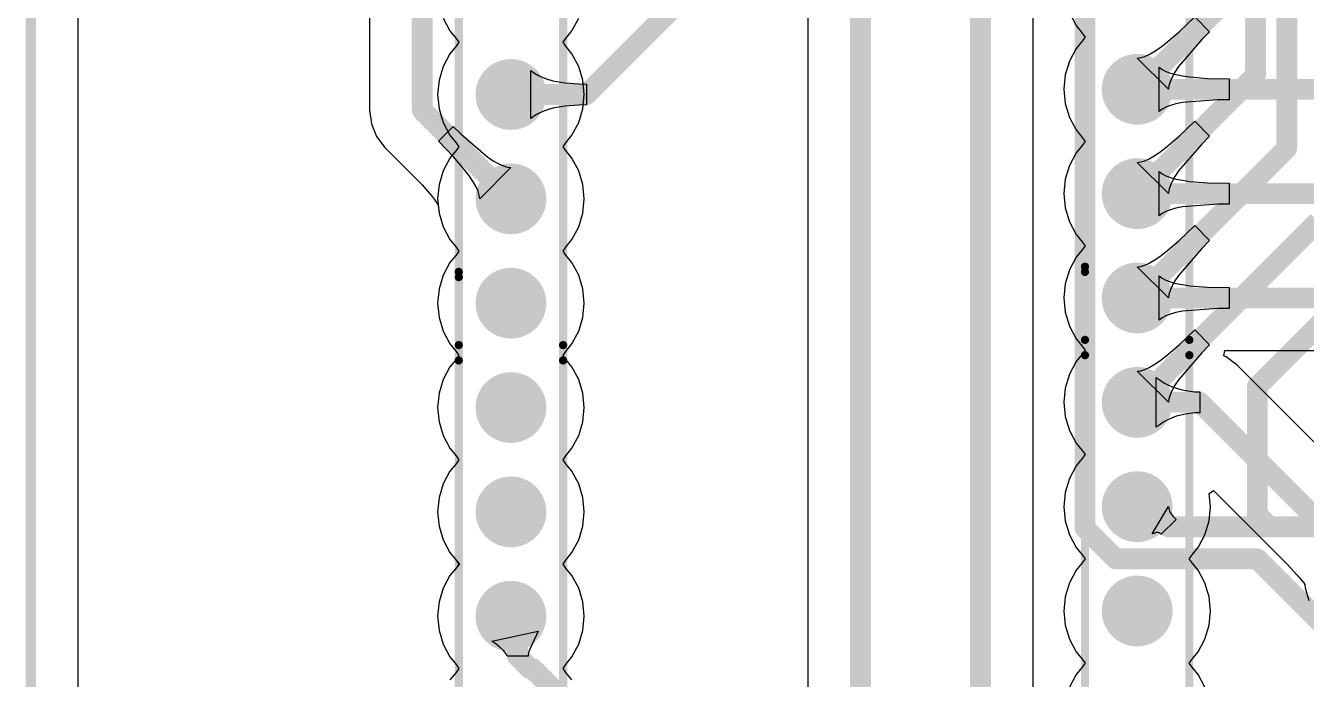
# Model space of a CAD drawing. Header units: millimetres. Extents: x 0 to 140, y 0 to 130.
# Drawn here: x -0.13 to 31.04, y 26.02 to 41.94 of the extents above; entities that cross this region are included whole.
import ezdxf

# ---------------------------------------------------------------- set-up
doc = ezdxf.new("R2010")
doc.units = ezdxf.units.MM
for name, color, linetype in [('BottomLayer', 5, 'Continuous'), ('BottomSolder', 6, 'Continuous'), ('KeepOutLayer', 6, 'Continuous'), ('MultiLayer', 9, 'Continuous'), ('PadHoleLayer', 156, 'Continuous'), ('TopLayer', 1, 'Continuous'), ('TopOverlay', 2, 'Continuous'), ('TopSolder', 216, 'Continuous')]:
    doc.layers.add(name, color=color, linetype=linetype)

msp = doc.modelspace()

# ---------------------------------------------------------------- hatches: boundary and pattern name
at = {"layer": 'BottomLayer'}
h = msp.add_hatch(color=5, dxfattribs=at)
edge = h.paths.add_edge_path()
edge.add_arc((26.924, 40.386), 0.76, 0, 360)
h = msp.add_hatch(color=5, dxfattribs=at)
edge = h.paths.add_edge_path()
edge.add_arc((11.684, 40.259), 0.76, 0, 360)
h = msp.add_hatch(color=5, dxfattribs=at)
edge = h.paths.add_edge_path()
edge.add_arc((11.684, 37.719), 0.76, 0, 360)
h = msp.add_hatch(color=5, dxfattribs=at)
edge = h.paths.add_edge_path()
edge.add_arc((26.924, 37.846), 0.76, 0, 360)
h = msp.add_hatch(color=5, dxfattribs=at)
edge = h.paths.add_edge_path()
edge.add_arc((11.684, 35.179), 0.76, 0, 360)
h = msp.add_hatch(color=5, dxfattribs=at)
edge = h.paths.add_edge_path()
edge.add_arc((26.924, 35.306), 0.76, 0, 360)
h = msp.add_hatch(color=5, dxfattribs=at)
edge = h.paths.add_edge_path()
edge.add_arc((11.684, 32.639), 0.76, 0, 360)
h = msp.add_hatch(color=5, dxfattribs=at)
edge = h.paths.add_edge_path()
edge.add_arc((26.924, 32.766), 0.76, 0, 360)
h = msp.add_hatch(color=5, dxfattribs=at)
edge = h.paths.add_edge_path()
edge.add_arc((11.684, 30.099), 0.76, 0, 360)
h = msp.add_hatch(color=5, dxfattribs=at)
edge = h.paths.add_edge_path()
edge.add_arc((26.924, 30.226), 0.76, 0, 360)
h = msp.add_hatch(color=5, dxfattribs=at)
edge = h.paths.add_edge_path()
edge.add_arc((26.924, 27.686), 0.76, 0, 360)
h = msp.add_hatch(color=5, dxfattribs=at)
edge = h.paths.add_edge_path()
edge.add_arc((11.684, 27.559), 0.76, 0, 360)
at = {"layer": 'BottomSolder'}
h = msp.add_hatch(color=6, dxfattribs=at)
edge = h.paths.add_edge_path()
edge.add_arc((26.924, 40.386), 0.862, 0, 360)
h = msp.add_hatch(color=6, dxfattribs=at)
edge = h.paths.add_edge_path()
edge.add_arc((11.684, 40.259), 0.862, 0, 360)
h = msp.add_hatch(color=6, dxfattribs=at)
edge = h.paths.add_edge_path()
edge.add_arc((26.924, 37.846), 0.862, 0, 360)
h = msp.add_hatch(color=6, dxfattribs=at)
edge = h.paths.add_edge_path()
edge.add_arc((11.684, 37.719), 0.862, 0, 360)
h = msp.add_hatch(color=6, dxfattribs=at)
edge = h.paths.add_edge_path()
edge.add_arc((26.924, 35.306), 0.862, 0, 360)
h = msp.add_hatch(color=6, dxfattribs=at)
edge = h.paths.add_edge_path()
edge.add_arc((11.684, 35.179), 0.862, 0, 360)
h = msp.add_hatch(color=6, dxfattribs=at)
edge = h.paths.add_edge_path()
edge.add_arc((11.684, 32.639), 0.862, 0, 360)
h = msp.add_hatch(color=6, dxfattribs=at)
edge = h.paths.add_edge_path()
edge.add_arc((26.924, 32.766), 0.862, 0, 360)
h = msp.add_hatch(color=6, dxfattribs=at)
edge = h.paths.add_edge_path()
edge.add_arc((11.684, 30.099), 0.862, 0, 360)
h = msp.add_hatch(color=6, dxfattribs=at)
edge = h.paths.add_edge_path()
edge.add_arc((26.924, 30.226), 0.862, 0, 360)
h = msp.add_hatch(color=6, dxfattribs=at)
edge = h.paths.add_edge_path()
edge.add_arc((11.684, 27.559), 0.862, 0, 360)
h = msp.add_hatch(color=6, dxfattribs=at)
edge = h.paths.add_edge_path()
edge.add_arc((26.924, 27.686), 0.862, 0, 360)
at = {"layer": 'MultiLayer'}
h = msp.add_hatch(color=9, dxfattribs=at)
edge = h.paths.add_edge_path()
edge.add_arc((26.924, 40.386), 0.76, 0, 360)
h = msp.add_hatch(color=9, dxfattribs=at)
edge = h.paths.add_edge_path()
edge.add_arc((11.684, 40.259), 0.76, 0, 360)
h = msp.add_hatch(color=9, dxfattribs=at)
edge = h.paths.add_edge_path()
edge.add_arc((11.684, 37.719), 0.76, 0, 360)
h = msp.add_hatch(color=9, dxfattribs=at)
edge = h.paths.add_edge_path()
edge.add_arc((26.924, 37.846), 0.76, 0, 360)
h = msp.add_hatch(color=9, dxfattribs=at)
edge = h.paths.add_edge_path()
edge.add_arc((11.684, 35.179), 0.76, 0, 360)
h = msp.add_hatch(color=9, dxfattribs=at)
edge = h.paths.add_edge_path()
edge.add_arc((26.924, 35.306), 0.76, 0, 360)
h = msp.add_hatch(color=9, dxfattribs=at)
edge = h.paths.add_edge_path()
edge.add_arc((11.684, 32.639), 0.76, 0, 360)
h = msp.add_hatch(color=9, dxfattribs=at)
edge = h.paths.add_edge_path()
edge.add_arc((26.924, 32.766), 0.76, 0, 360)
h = msp.add_hatch(color=9, dxfattribs=at)
edge = h.paths.add_edge_path()
edge.add_arc((11.684, 30.099), 0.76, 0, 360)
h = msp.add_hatch(color=9, dxfattribs=at)
edge = h.paths.add_edge_path()
edge.add_arc((26.924, 30.226), 0.76, 0, 360)
h = msp.add_hatch(color=9, dxfattribs=at)
edge = h.paths.add_edge_path()
edge.add_arc((26.924, 27.686), 0.76, 0, 360)
h = msp.add_hatch(color=9, dxfattribs=at)
edge = h.paths.add_edge_path()
edge.add_arc((11.684, 27.559), 0.76, 0, 360)
at = {"layer": 'PadHoleLayer'}
h = msp.add_hatch(color=156, dxfattribs=at)
edge = h.paths.add_edge_path()
edge.add_arc((26.924, 40.386), 0.51, 0, 360)
h = msp.add_hatch(color=156, dxfattribs=at)
edge = h.paths.add_edge_path()
edge.add_arc((11.684, 40.259), 0.51, 0, 360)
h = msp.add_hatch(color=156, dxfattribs=at)
edge = h.paths.add_edge_path()
edge.add_arc((26.924, 37.846), 0.51, 0, 360)
h = msp.add_hatch(color=156, dxfattribs=at)
edge = h.paths.add_edge_path()
edge.add_arc((11.684, 37.719), 0.51, 0, 360)
h = msp.add_hatch(color=156, dxfattribs=at)
edge = h.paths.add_edge_path()
edge.add_arc((11.684, 35.179), 0.51, 0, 360)
h = msp.add_hatch(color=156, dxfattribs=at)
edge = h.paths.add_edge_path()
edge.add_arc((26.924, 35.306), 0.51, 0, 360)
h = msp.add_hatch(color=156, dxfattribs=at)
edge = h.paths.add_edge_path()
edge.add_arc((11.684, 32.639), 0.51, 0, 360)
h = msp.add_hatch(color=156, dxfattribs=at)
edge = h.paths.add_edge_path()
edge.add_arc((26.924, 32.766), 0.51, 0, 360)
h = msp.add_hatch(color=156, dxfattribs=at)
edge = h.paths.add_edge_path()
edge.add_arc((11.684, 30.099), 0.51, 0, 360)
h = msp.add_hatch(color=156, dxfattribs=at)
edge = h.paths.add_edge_path()
edge.add_arc((26.924, 30.226), 0.51, 0, 360)
h = msp.add_hatch(color=156, dxfattribs=at)
edge = h.paths.add_edge_path()
edge.add_arc((11.684, 27.559), 0.51, 0, 360)
h = msp.add_hatch(color=156, dxfattribs=at)
edge = h.paths.add_edge_path()
edge.add_arc((26.924, 27.686), 0.51, 0, 360)
at = {"layer": 'TopLayer'}
h = msp.add_hatch(color=1, dxfattribs=at)
edge = h.paths.add_edge_path()
edge.add_arc((26.924, 40.386), 0.76, 0, 360)
h = msp.add_hatch(color=1, dxfattribs=at)
edge = h.paths.add_edge_path()
edge.add_arc((11.684, 40.259), 0.76, 0, 360)
h = msp.add_hatch(color=1, dxfattribs=at)
edge = h.paths.add_edge_path()
edge.add_arc((11.684, 37.719), 0.76, 0, 360)
h = msp.add_hatch(color=1, dxfattribs=at)
edge = h.paths.add_edge_path()
edge.add_arc((26.924, 37.846), 0.76, 0, 360)
h = msp.add_hatch(color=1, dxfattribs=at)
edge = h.paths.add_edge_path()
edge.add_arc((11.684, 35.179), 0.76, 0, 360)
h = msp.add_hatch(color=1, dxfattribs=at)
edge = h.paths.add_edge_path()
edge.add_arc((26.924, 35.306), 0.76, 0, 360)
h = msp.add_hatch(color=1, dxfattribs=at)
edge = h.paths.add_edge_path()
edge.add_arc((11.684, 32.639), 0.76, 0, 360)
h = msp.add_hatch(color=1, dxfattribs=at)
edge = h.paths.add_edge_path()
edge.add_arc((26.924, 32.766), 0.76, 0, 360)
h = msp.add_hatch(color=1, dxfattribs=at)
edge = h.paths.add_edge_path()
edge.add_arc((11.684, 30.099), 0.76, 0, 360)
h = msp.add_hatch(color=1, dxfattribs=at)
edge = h.paths.add_edge_path()
edge.add_arc((26.924, 30.226), 0.76, 0, 360)
h = msp.add_hatch(color=1, dxfattribs=at)
edge = h.paths.add_edge_path()
edge.add_arc((26.924, 27.686), 0.76, 0, 360)
h = msp.add_hatch(color=1, dxfattribs=at)
edge = h.paths.add_edge_path()
edge.add_arc((11.684, 27.559), 0.76, 0, 360)
at = {"layer": 'TopSolder'}
h = msp.add_hatch(color=216, dxfattribs=at)
edge = h.paths.add_edge_path()
edge.add_arc((26.924, 40.386), 0.862, 0, 360)
h = msp.add_hatch(color=216, dxfattribs=at)
edge = h.paths.add_edge_path()
edge.add_arc((11.684, 40.259), 0.862, 0, 360)
h = msp.add_hatch(color=216, dxfattribs=at)
edge = h.paths.add_edge_path()
edge.add_arc((26.924, 37.846), 0.862, 0, 360)
h = msp.add_hatch(color=216, dxfattribs=at)
edge = h.paths.add_edge_path()
edge.add_arc((11.684, 37.719), 0.862, 0, 360)
h = msp.add_hatch(color=216, dxfattribs=at)
edge = h.paths.add_edge_path()
edge.add_arc((26.924, 35.306), 0.862, 0, 360)
h = msp.add_hatch(color=216, dxfattribs=at)
edge = h.paths.add_edge_path()
edge.add_arc((11.684, 35.179), 0.862, 0, 360)
h = msp.add_hatch(color=216, dxfattribs=at)
edge = h.paths.add_edge_path()
edge.add_arc((11.684, 32.639), 0.862, 0, 360)
h = msp.add_hatch(color=216, dxfattribs=at)
edge = h.paths.add_edge_path()
edge.add_arc((26.924, 32.766), 0.862, 0, 360)
h = msp.add_hatch(color=216, dxfattribs=at)
edge = h.paths.add_edge_path()
edge.add_arc((11.684, 30.099), 0.862, 0, 360)
h = msp.add_hatch(color=216, dxfattribs=at)
edge = h.paths.add_edge_path()
edge.add_arc((26.924, 30.226), 0.862, 0, 360)
h = msp.add_hatch(color=216, dxfattribs=at)
edge = h.paths.add_edge_path()
edge.add_arc((11.684, 27.559), 0.862, 0, 360)
h = msp.add_hatch(color=216, dxfattribs=at)
edge = h.paths.add_edge_path()
edge.add_arc((26.924, 27.686), 0.862, 0, 360)

# ---------------------------------------------------------------- linework, layer by layer
at = {"layer": 'BottomLayer'}
for p, q in [((1.153, 3.556), (1.153, 128.895)), ((18.912, 43.815), (18.912, 22.208)), ((24.395, 20.089), (24.395, 43.792)), ((10.035, 42.116), (10.2, 41.808)), ((13.168, 41.808), (13.333, 42.116)), ((25.275, 42.243), (25.44, 41.935)), ((10.2, 41.808), (10.349, 41.626)), ((13.019, 41.626), (13.168, 41.808)), ((25.44, 41.935), (25.589, 41.753)), ((10.349, 41.626), (10.416, 41.529)), ((10.416, 41.529), (10.349, 41.432)), ((12.952, 41.529), (13.019, 41.626)), ((13.019, 41.432), (12.952, 41.529)), ((25.589, 41.559), (25.44, 41.377)), ((25.589, 41.753), (25.656, 41.656)), ((25.656, 41.656), (25.589, 41.559)), ((10.2, 41.25), (10.035, 40.942)), ((10.349, 41.432), (10.2, 41.25)), ((13.168, 41.25), (13.019, 41.432)), ((13.333, 40.942), (13.168, 41.25)), ((25.44, 41.377), (25.275, 41.069)), ((10.035, 40.942), (9.934, 40.607)), ((13.434, 40.607), (13.333, 40.942)), ((25.275, 41.069), (25.174, 40.734)), ((27.461, 39.848), (27.461, 40.924)), ((27.461, 40.924), (27.529, 40.87)), ((27.529, 40.87), (27.62, 40.822)), ((9.934, 40.607), (9.899, 40.259)), ((13.469, 40.259), (13.434, 40.607)), ((25.174, 40.734), (25.139, 40.386)), ((27.62, 40.822), (27.733, 40.779)), ((27.733, 40.779), (27.869, 40.742)), ((27.869, 40.742), (28.028, 40.711)), ((28.028, 40.711), (28.209, 40.685)), ((28.209, 40.685), (28.639, 40.651)), ((28.639, 40.651), (29.16, 40.64)), ((29.16, 40.64), (29.16, 40.132)), ((9.899, 40.259), (9.934, 39.911)), ((13.434, 39.911), (13.469, 40.259)), ((25.139, 40.386), (25.174, 40.038)), ((9.934, 39.911), (10.035, 39.576)), ((13.333, 39.576), (13.434, 39.911)), ((25.174, 40.038), (25.275, 39.703)), ((27.529, 39.902), (27.461, 39.848)), ((27.62, 39.95), (27.529, 39.902)), ((27.733, 39.993), (27.62, 39.95)), ((27.869, 40.03), (27.733, 39.993)), ((28.028, 40.061), (27.869, 40.03)), ((28.889, 40.129), (28.028, 40.061)), ((29.16, 40.132), (28.889, 40.129)), ((25.275, 39.703), (25.44, 39.395)), ((10.035, 39.576), (10.2, 39.268)), ((13.168, 39.268), (13.333, 39.576)), ((25.44, 39.395), (25.589, 39.213)), ((10.2, 39.268), (10.349, 39.086)), ((10.349, 39.086), (10.416, 38.989)), ((10.416, 38.989), (10.349, 38.892)), ((12.952, 38.989), (13.019, 39.086)), ((13.019, 38.892), (12.952, 38.989)), ((13.019, 39.086), (13.168, 39.268)), ((25.589, 39.019), (25.44, 38.837)), ((25.589, 39.213), (25.656, 39.116)), ((25.656, 39.116), (25.589, 39.019)), ((10.2, 38.71), (10.035, 38.402)), ((10.349, 38.892), (10.2, 38.71)), ((13.168, 38.71), (13.019, 38.892)), ((13.333, 38.402), (13.168, 38.71)), ((25.44, 38.837), (25.275, 38.529)), ((10.035, 38.402), (9.934, 38.067)), ((13.434, 38.067), (13.333, 38.402)), ((25.275, 38.529), (25.174, 38.194)), ((27.461, 37.308), (27.461, 38.384)), ((27.461, 38.384), (27.529, 38.33)), ((9.934, 38.067), (9.899, 37.719)), ((13.469, 37.719), (13.434, 38.067)), ((25.174, 38.194), (25.139, 37.846)), ((27.529, 38.33), (27.62, 38.282)), ((27.62, 38.282), (27.733, 38.239)), ((27.733, 38.239), (27.869, 38.202)), ((27.869, 38.202), (28.028, 38.171)), ((28.028, 38.171), (28.209, 38.145)), ((28.209, 38.145), (28.639, 38.111)), ((28.639, 38.111), (29.16, 38.1)), ((29.16, 38.1), (29.16, 37.592)), ((9.899, 37.719), (9.934, 37.371)), ((13.434, 37.371), (13.469, 37.719)), ((25.139, 37.846), (25.174, 37.498)), ((25.174, 37.498), (25.275, 37.163)), ((27.62, 37.41), (27.529, 37.362)), ((27.733, 37.453), (27.62, 37.41)), ((27.869, 37.49), (27.733, 37.453)), ((28.028, 37.521), (27.869, 37.49)), ((28.889, 37.589), (28.028, 37.521)), ((29.16, 37.592), (28.889, 37.589)), ((9.934, 37.371), (10.035, 37.036)), ((13.333, 37.036), (13.434, 37.371)), ((25.275, 37.163), (25.44, 36.855)), ((27.529, 37.362), (27.461, 37.308)), ((10.035, 37.036), (10.2, 36.728)), ((13.168, 36.728), (13.333, 37.036)), ((25.44, 36.855), (25.589, 36.673)), ((10.2, 36.728), (10.349, 36.546)), ((10.349, 36.546), (10.416, 36.449)), ((12.952, 36.449), (13.019, 36.546)), ((13.019, 36.546), (13.168, 36.728)), ((25.589, 36.479), (25.44, 36.297)), ((25.589, 36.673), (25.656, 36.576)), ((25.656, 36.576), (25.589, 36.479)), ((10.2, 36.17), (10.035, 35.862)), ((10.349, 36.352), (10.2, 36.17)), ((10.416, 36.449), (10.349, 36.352)), ((13.019, 36.352), (12.952, 36.449)), ((13.168, 36.17), (13.019, 36.352)), ((13.333, 35.862), (13.168, 36.17)), ((25.44, 36.297), (25.275, 35.989)), ((10.035, 35.862), (9.934, 35.527)), ((13.434, 35.527), (13.333, 35.862)), ((25.275, 35.989), (25.174, 35.654)), ((25.174, 35.654), (25.139, 35.306)), ((27.461, 34.768), (27.461, 35.844)), ((27.461, 35.844), (27.529, 35.79)), ((27.529, 35.79), (27.62, 35.742)), ((27.62, 35.742), (27.733, 35.699)), ((27.733, 35.699), (27.869, 35.662)), ((27.869, 35.662), (28.028, 35.631)), ((28.028, 35.631), (28.209, 35.605)), ((28.209, 35.605), (28.639, 35.571)), ((28.639, 35.571), (29.16, 35.56)), ((29.16, 35.56), (29.16, 35.052)), ((9.934, 35.527), (9.899, 35.179)), ((13.469, 35.179), (13.434, 35.527)), ((25.139, 35.306), (25.174, 34.958)), ((9.899, 35.179), (9.934, 34.831)), ((13.434, 34.831), (13.469, 35.179)), ((25.174, 34.958), (25.275, 34.623)), ((27.733, 34.913), (27.62, 34.87)), ((27.869, 34.95), (27.733, 34.913)), ((28.028, 34.981), (27.869, 34.95)), ((28.889, 35.049), (28.028, 34.981)), ((29.16, 35.052), (28.889, 35.049)), ((9.934, 34.831), (10.035, 34.496)), ((13.333, 34.496), (13.434, 34.831)), ((25.275, 34.623), (25.44, 34.315)), ((27.529, 34.822), (27.461, 34.768)), ((27.62, 34.87), (27.529, 34.822)), ((10.035, 34.496), (10.2, 34.188)), ((13.168, 34.188), (13.333, 34.496)), ((25.44, 34.315), (25.589, 34.133)), ((10.2, 34.188), (10.349, 34.006)), ((10.349, 34.006), (10.416, 33.909)), ((12.952, 33.909), (13.019, 34.006)), ((13.019, 34.006), (13.168, 34.188)), ((25.589, 34.133), (25.656, 34.036)), ((25.656, 34.036), (25.589, 33.939)), ((29.034, 33.898), (29.059, 34.025)), ((29.059, 34.025), (32.737, 34.025)), ((10.349, 33.812), (10.2, 33.63)), ((10.416, 33.909), (10.349, 33.812)), ((13.019, 33.812), (12.952, 33.909)), ((13.168, 33.63), (13.019, 33.812)), ((25.44, 33.757), (25.275, 33.449)), ((25.589, 33.939), (25.44, 33.757)), ((29.088, 33.875), (29.034, 33.898)), ((29.354, 33.672), (29.088, 33.875)), ((32.378, 30.648), (29.354, 33.672)), ((10.2, 33.63), (10.035, 33.322)), ((13.333, 33.322), (13.168, 33.63)), ((25.275, 33.449), (25.174, 33.114)), ((27.388, 32.164), (27.388, 33.368)), ((27.388, 33.368), (27.48, 33.302)), ((10.035, 33.322), (9.934, 32.987)), ((13.434, 32.987), (13.333, 33.322)), ((25.174, 33.114), (25.139, 32.766)), ((27.48, 33.302), (27.575, 33.243)), ((27.575, 33.243), (27.673, 33.191)), ((27.673, 33.191), (27.774, 33.145)), ((27.774, 33.145), (27.879, 33.107)), ((27.879, 33.107), (27.986, 33.076)), ((27.986, 33.076), (28.097, 33.051)), ((28.097, 33.051), (28.211, 33.034)), ((9.934, 32.987), (9.899, 32.639)), ((13.469, 32.639), (13.434, 32.987)), ((25.139, 32.766), (25.174, 32.418)), ((28.211, 33.034), (28.328, 33.023)), ((28.328, 33.023), (28.448, 33.02)), ((28.448, 33.02), (28.448, 32.512)), ((9.899, 32.639), (9.934, 32.291)), ((13.434, 32.291), (13.469, 32.639)), ((25.174, 32.418), (25.275, 32.083)), ((27.879, 32.425), (27.774, 32.387)), ((27.986, 32.456), (27.879, 32.425)), ((28.097, 32.481), (27.986, 32.456)), ((28.211, 32.498), (28.097, 32.481)), ((28.328, 32.509), (28.211, 32.498)), ((28.448, 32.512), (28.328, 32.509)), ((9.934, 32.291), (10.035, 31.956)), ((13.333, 31.956), (13.434, 32.291)), ((27.48, 32.23), (27.388, 32.164)), ((27.575, 32.289), (27.48, 32.23)), ((27.673, 32.341), (27.575, 32.289)), ((27.774, 32.387), (27.673, 32.341)), ((10.035, 31.956), (10.2, 31.648)), ((13.168, 31.648), (13.333, 31.956)), ((25.275, 32.083), (25.44, 31.775)), ((10.2, 31.648), (10.349, 31.466)), ((13.019, 31.466), (13.168, 31.648)), ((25.44, 31.775), (25.589, 31.593)), ((25.589, 31.593), (25.656, 31.496)), ((25.656, 31.496), (25.589, 31.399)), ((10.349, 31.272), (10.2, 31.09)), ((10.349, 31.466), (10.416, 31.369)), ((10.416, 31.369), (10.349, 31.272)), ((12.952, 31.369), (13.019, 31.466)), ((13.019, 31.272), (12.952, 31.369)), ((13.168, 31.09), (13.019, 31.272)), ((25.44, 31.217), (25.275, 30.909)), ((25.589, 31.399), (25.44, 31.217)), ((10.2, 31.09), (10.035, 30.782)), ((13.333, 30.782), (13.168, 31.09)), ((25.275, 30.909), (25.174, 30.574)), ((10.035, 30.782), (9.934, 30.447)), ((13.434, 30.447), (13.333, 30.782)), ((25.174, 30.574), (25.139, 30.226)), ((28.677, 30.546), (28.783, 30.619)), ((28.783, 30.619), (30.578, 28.825)), ((9.934, 30.447), (9.899, 30.099)), ((13.469, 30.099), (13.434, 30.447)), ((28.709, 30.226), (28.677, 30.546)), ((9.899, 30.099), (9.934, 29.751)), ((13.434, 29.751), (13.469, 30.099)), ((25.139, 30.226), (25.174, 29.878)), ((28.674, 29.878), (28.709, 30.226)), ((9.934, 29.751), (10.035, 29.416)), ((13.333, 29.416), (13.434, 29.751)), ((25.174, 29.878), (25.275, 29.543)), ((28.573, 29.543), (28.674, 29.878)), ((10.035, 29.416), (10.2, 29.108)), ((13.168, 29.108), (13.333, 29.416)), ((25.275, 29.543), (25.44, 29.235)), ((28.408, 29.235), (28.573, 29.543)), ((10.2, 29.108), (10.349, 28.926)), ((13.019, 28.926), (13.168, 29.108)), ((25.44, 29.235), (25.589, 29.053)), ((25.589, 29.053), (25.656, 28.956)), ((28.192, 28.956), (28.259, 29.053)), ((28.259, 29.053), (28.408, 29.235)), ((10.349, 28.732), (10.2, 28.55)), ((10.349, 28.926), (10.416, 28.829)), ((10.416, 28.829), (10.349, 28.732)), ((12.952, 28.829), (13.019, 28.926)), ((13.019, 28.732), (12.952, 28.829)), ((13.168, 28.55), (13.019, 28.732)), ((25.44, 28.677), (25.275, 28.369)), ((25.589, 28.859), (25.44, 28.677)), ((25.656, 28.956), (25.589, 28.859)), ((28.259, 28.859), (28.192, 28.956)), ((28.408, 28.677), (28.259, 28.859)), ((28.573, 28.369), (28.408, 28.677)), ((30.578, 28.825), (30.813, 28.57)), ((10.2, 28.55), (10.035, 28.242)), ((13.333, 28.242), (13.168, 28.55)), ((25.275, 28.369), (25.174, 28.034)), ((28.674, 28.034), (28.573, 28.369)), ((30.813, 28.57), (30.977, 28.371)), ((30.977, 28.371), (31.004, 28.334)), ((10.035, 28.242), (9.934, 27.907)), ((13.434, 27.907), (13.333, 28.242)), ((31.004, 28.334), (31.012, 28.251)), ((31.012, 28.251), (31.106, 27.94)), ((9.934, 27.907), (9.899, 27.559)), ((13.469, 27.559), (13.434, 27.907)), ((25.174, 28.034), (25.139, 27.686)), ((28.709, 27.686), (28.674, 28.034)), ((9.899, 27.559), (9.934, 27.211)), ((13.434, 27.211), (13.469, 27.559)), ((25.139, 27.686), (25.174, 27.338)), ((28.674, 27.338), (28.709, 27.686)), ((9.934, 27.211), (10.035, 26.876)), ((13.333, 26.876), (13.434, 27.211)), ((25.174, 27.338), (25.275, 27.003)), ((28.573, 27.003), (28.674, 27.338)), ((10.035, 26.876), (10.2, 26.568)), ((13.168, 26.568), (13.333, 26.876)), ((25.275, 27.003), (25.44, 26.695)), ((28.408, 26.695), (28.573, 27.003)), ((10.2, 26.568), (10.349, 26.386)), ((13.019, 26.386), (13.168, 26.568)), ((25.44, 26.695), (25.589, 26.513)), ((25.589, 26.513), (25.656, 26.416)), ((28.192, 26.416), (28.259, 26.513)), ((28.259, 26.513), (28.408, 26.695)), ((10.349, 26.192), (10.2, 26.01)), ((10.349, 26.386), (10.416, 26.289)), ((10.416, 26.289), (10.349, 26.192)), ((12.952, 26.289), (13.019, 26.386)), ((13.019, 26.192), (12.952, 26.289)), ((13.168, 26.01), (13.019, 26.192)), ((25.589, 26.319), (25.44, 26.137)), ((25.656, 26.416), (25.589, 26.319)), ((28.259, 26.319), (28.192, 26.416)), ((28.408, 26.137), (28.259, 26.319)), ((25.44, 26.137), (25.275, 25.829)), ((28.573, 25.829), (28.408, 26.137))]:
    msp.add_line(p, q, dxfattribs=at)
at = {"layer": 'BottomLayer', "const_width": 0.508}
for points in [[(23.114, 19.558), (23.114, 44.323)], [(20.193, 20.574), (20.193, 43.815)], [(26.924, 40.386), (32.766, 40.386)], [(26.924, 37.846), (33.401, 37.846)], [(26.924, 35.306), (34.325, 35.306)], [(26.924, 32.766), (28.448, 32.766)], [(28.448, 32.766), (32.639, 28.575)]]:
    msp.add_lwpolyline(points, dxfattribs=at)
at = {"layer": 'BottomLayer', "const_width": 0.254}
for points in [[(26.797, 40.386, 1), (27.051, 40.386, 1)], [(26.797, 37.846, 1), (27.051, 37.846, 1)], [(26.797, 35.306, 1), (27.051, 35.306, 1)], [(26.797, 32.766, 1), (27.051, 32.766, 1)], [(28.321, 32.766, 1), (28.575, 32.766, 1)], [(28.321, 32.766, 1), (28.575, 32.766, 1)]]:
    msp.add_lwpolyline(points, format="xyb", close=True, dxfattribs=at)
at = {"layer": 'KeepOutLayer', "const_width": 0.254}
msp.add_lwpolyline([(0, 3.556), (0, 130.048)], dxfattribs=at)
at = {"layer": 'TopLayer'}
for p, q in [((1.153, 3.556), (1.153, 128.895)), ((8.244, 61.308), (8.244, 39.878)), ((27.949, 41.787), (28.326, 42.147)), ((28.326, 42.147), (28.685, 41.788)), ((27.621, 41.506), (27.949, 41.787)), ((28.685, 41.788), (28.495, 41.594)), ((27.475, 41.396), (27.621, 41.506)), ((28.495, 41.594), (27.934, 40.937)), ((26.924, 41.146), (27.01, 41.156)), ((27.684, 40.386), (26.924, 41.146)), ((27.01, 41.156), (27.108, 41.186)), ((27.108, 41.186), (27.218, 41.236)), ((27.218, 41.236), (27.341, 41.306)), ((27.341, 41.306), (27.475, 41.396)), ((12.172, 39.676), (12.172, 40.842)), ((12.172, 40.842), (12.256, 40.779)), ((27.934, 40.937), (27.844, 40.803)), ((12.256, 40.779), (12.352, 40.723)), ((12.352, 40.723), (12.458, 40.674)), ((12.458, 40.674), (12.577, 40.631)), ((12.577, 40.631), (12.706, 40.595)), ((12.706, 40.595), (12.847, 40.566)), ((12.847, 40.566), (12.999, 40.543)), ((12.999, 40.543), (13.337, 40.516)), ((27.724, 40.57), (27.694, 40.472)), ((27.774, 40.68), (27.724, 40.57)), ((27.844, 40.803), (27.774, 40.68)), ((13.337, 40.516), (13.524, 40.513)), ((13.524, 40.513), (13.524, 40.005)), ((27.694, 40.472), (27.684, 40.386)), ((12.706, 39.923), (12.577, 39.887)), ((12.847, 39.952), (12.706, 39.923)), ((12.999, 39.975), (12.847, 39.952)), ((13.337, 40.002), (12.999, 39.975)), ((13.524, 40.005), (13.337, 40.002)), ((8.244, 39.878), (8.288, 39.546)), ((12.256, 39.739), (12.172, 39.676)), ((12.352, 39.795), (12.256, 39.739)), ((12.458, 39.844), (12.352, 39.795)), ((12.577, 39.887), (12.458, 39.844)), ((27.949, 39.247), (28.326, 39.607)), ((28.326, 39.607), (28.685, 39.248)), ((8.288, 39.546), (8.416, 39.238)), ((9.923, 39.121), (10.282, 39.48)), ((10.282, 39.48), (10.476, 39.29)), ((10.476, 39.29), (11.133, 38.729)), ((8.416, 39.238), (8.619, 38.972)), ((8.619, 38.972), (9.26, 38.331)), ((10.283, 38.744), (9.923, 39.121)), ((27.475, 38.856), (27.621, 38.966)), ((27.621, 38.966), (27.949, 39.247)), ((28.495, 39.054), (27.934, 38.397)), ((28.685, 39.248), (28.495, 39.054)), ((10.564, 38.416), (10.283, 38.744)), ((11.133, 38.729), (11.267, 38.639)), ((27.108, 38.646), (27.218, 38.696)), ((27.218, 38.696), (27.341, 38.766)), ((27.341, 38.766), (27.475, 38.856)), ((10.674, 38.27), (10.564, 38.416)), ((11.684, 38.479), (10.924, 37.719)), ((11.267, 38.639), (11.39, 38.569)), ((11.39, 38.569), (11.5, 38.519)), ((11.5, 38.519), (11.598, 38.489)), ((11.598, 38.489), (11.684, 38.479)), ((26.924, 38.606), (27.01, 38.616)), ((27.684, 37.846), (26.924, 38.606)), ((27.01, 38.616), (27.108, 38.646)), ((27.934, 38.397), (27.844, 38.263)), ((9.26, 38.331), (9.523, 38.057)), ((9.523, 38.057), (9.764, 37.775)), ((10.764, 38.136), (10.674, 38.27)), ((10.834, 38.013), (10.764, 38.136)), ((27.724, 38.03), (27.694, 37.932)), ((27.774, 38.14), (27.724, 38.03)), ((27.844, 38.263), (27.774, 38.14)), ((9.764, 37.775), (9.838, 37.676)), ((10.884, 37.903), (10.834, 38.013)), ((10.914, 37.805), (10.884, 37.903)), ((10.924, 37.719), (10.914, 37.805)), ((27.694, 37.932), (27.684, 37.846)), ((9.838, 37.676), (9.893, 37.595)), ((9.893, 37.595), (9.916, 37.555)), ((9.916, 37.555), (9.934, 37.371)), ((9.934, 37.371), (10.035, 37.036)), ((10.035, 37.036), (10.2, 36.728)), ((27.949, 36.707), (28.326, 37.067)), ((28.326, 37.067), (28.685, 36.708)), ((10.2, 36.728), (10.349, 36.546)), ((10.349, 36.546), (10.416, 36.449)), ((27.621, 36.426), (27.949, 36.707)), ((28.495, 36.514), (27.934, 35.857)), ((28.685, 36.708), (28.495, 36.514)), ((10.2, 36.17), (10.035, 35.862)), ((10.349, 36.352), (10.2, 36.17)), ((10.416, 36.449), (10.349, 36.352)), ((27.218, 36.156), (27.341, 36.226)), ((27.341, 36.226), (27.475, 36.316)), ((27.475, 36.316), (27.621, 36.426)), ((10.035, 35.862), (9.934, 35.527)), ((26.924, 36.066), (27.01, 36.076)), ((27.684, 35.306), (26.924, 36.066)), ((27.01, 36.076), (27.108, 36.106)), ((27.108, 36.106), (27.218, 36.156)), ((27.934, 35.857), (27.844, 35.723)), ((27.774, 35.6), (27.724, 35.49)), ((27.844, 35.723), (27.774, 35.6)), ((9.934, 35.527), (9.899, 35.179)), ((27.694, 35.392), (27.684, 35.306)), ((27.724, 35.49), (27.694, 35.392)), ((9.899, 35.179), (9.934, 34.831)), ((9.934, 34.831), (10.035, 34.496)), ((10.035, 34.496), (10.2, 34.188)), ((27.949, 34.167), (28.326, 34.527)), ((28.326, 34.527), (28.685, 34.168)), ((10.2, 34.188), (10.349, 34.006)), ((10.349, 34.006), (10.416, 33.909)), ((27.621, 33.886), (27.949, 34.167)), ((28.685, 34.168), (28.495, 33.974)), ((10.349, 33.812), (10.2, 33.63)), ((10.416, 33.909), (10.349, 33.812)), ((27.218, 33.616), (27.341, 33.686)), ((27.341, 33.686), (27.475, 33.776)), ((27.475, 33.776), (27.621, 33.886)), ((28.495, 33.974), (27.934, 33.317)), ((10.2, 33.63), (10.035, 33.322)), ((26.924, 33.526), (27.01, 33.536)), ((27.684, 32.766), (26.924, 33.526)), ((27.01, 33.536), (27.108, 33.566)), ((27.108, 33.566), (27.218, 33.616)), ((10.035, 33.322), (9.934, 32.987)), ((27.774, 33.06), (27.724, 32.95)), ((27.844, 33.183), (27.774, 33.06)), ((27.934, 33.317), (27.844, 33.183)), ((9.934, 32.987), (9.899, 32.639)), ((27.694, 32.852), (27.684, 32.766)), ((27.724, 32.95), (27.694, 32.852)), ((9.899, 32.639), (9.934, 32.291)), ((9.934, 32.291), (10.035, 31.956)), ((10.035, 31.956), (10.2, 31.648)), ((10.2, 31.648), (10.349, 31.466)), ((10.349, 31.272), (10.2, 31.09)), ((10.349, 31.466), (10.416, 31.369)), ((10.416, 31.369), (10.349, 31.272)), ((10.2, 31.09), (10.035, 30.782)), ((10.035, 30.782), (9.934, 30.447)), ((9.934, 30.447), (9.899, 30.099)), ((9.899, 30.099), (9.934, 29.751)), ((27.291, 29.561), (27.684, 30.234)), ((27.684, 30.234), (27.686, 30.206)), ((27.686, 30.206), (27.692, 30.178)), ((27.692, 30.178), (27.701, 30.148)), ((27.701, 30.148), (27.715, 30.117)), ((27.715, 30.117), (27.731, 30.086)), ((27.731, 30.086), (27.752, 30.053)), ((27.752, 30.053), (27.776, 30.019)), ((27.776, 30.019), (27.804, 29.985)), ((27.804, 29.985), (27.87, 29.913)), ((9.934, 29.751), (10.035, 29.416)), ((27.87, 29.913), (27.511, 29.553)), ((10.035, 29.416), (10.2, 29.108)), ((27.318, 29.574), (27.291, 29.561)), ((27.344, 29.585), (27.318, 29.574)), ((27.369, 29.592), (27.344, 29.585)), ((27.392, 29.596), (27.369, 29.592)), ((27.415, 29.597), (27.392, 29.596)), ((27.436, 29.594), (27.415, 29.597)), ((27.457, 29.589), (27.436, 29.594)), ((27.476, 29.58), (27.457, 29.589)), ((27.494, 29.568), (27.476, 29.58)), ((27.511, 29.553), (27.494, 29.568)), ((10.2, 29.108), (10.422, 28.837)), ((10.422, 28.821), (10.2, 28.55)), ((10.422, 28.837), (10.422, 28.821)), ((10.2, 28.55), (10.035, 28.242)), ((10.035, 28.242), (9.934, 27.907)), ((9.934, 27.907), (9.899, 27.559)), ((9.899, 27.559), (9.934, 27.211)), ((9.934, 27.211), (10.035, 26.876)), ((11.222, 26.955), (12.35, 27.193)), ((12.35, 27.193), (12.303, 27.105)), ((10.035, 26.876), (10.2, 26.568)), ((11.293, 26.901), (11.222, 26.955)), ((11.411, 26.803), (11.293, 26.901)), ((12.303, 27.105), (12.14, 26.755)), ((10.2, 26.568), (10.349, 26.386)), ((11.5, 26.721), (11.411, 26.803)), ((11.533, 26.686), (11.5, 26.721)), ((11.559, 26.655), (11.533, 26.686)), ((11.577, 26.628), (11.559, 26.655)), ((11.588, 26.604), (11.577, 26.628)), ((11.592, 26.585), (11.588, 26.604)), ((12.1, 26.585), (11.592, 26.585)), ((12.103, 26.618), (12.1, 26.585)), ((12.11, 26.658), (12.103, 26.618)), ((12.123, 26.704), (12.11, 26.658)), ((12.14, 26.755), (12.123, 26.704)), ((10.349, 26.192), (10.2, 26.01)), ((10.349, 26.386), (10.416, 26.289)), ((10.416, 26.289), (10.349, 26.192))]:
    msp.add_line(p, q, dxfattribs=at)
at = {"layer": 'TopLayer', "const_width": 0.508}
for points in [[(29.803, 40.725), (29.803, 120.862)], [(30.565, 38.947), (30.565, 120.546)], [(9.525, 39.878), (9.525, 61.595)], [(25.656, 29.701), (25.656, 56.898)], [(13.524, 40.259), (20.447, 47.182)], [(26.924, 40.386), (29.041, 42.503)], [(26.924, 37.846), (29.803, 40.725)], [(11.684, 40.259), (13.524, 40.259)], [(9.525, 39.878), (11.684, 37.719)], [(26.924, 35.306), (30.565, 38.947)], [(26.924, 32.766), (31.327, 37.169)], [(29.848, 33.15), (32.131, 35.433)], [(29.848, 30.031), (29.848, 33.15)], [(26.924, 30.226), (27.198, 30.226)], [(27.198, 30.226), (27.691, 29.733)], [(29.848, 30.031), (30.146, 29.733)], [(25.656, 29.701), (26.403, 28.954)], [(27.691, 29.733), (30.146, 29.733)], [(30.146, 29.733), (102.474, 29.733)], [(26.403, 28.954), (29.847, 28.954)], [(29.847, 28.954), (39.612, 19.189)], [(11.684, 27.559), (11.846, 27.397)], [(11.846, 26.585), (11.846, 27.397)], [(11.846, 26.585), (12.144, 26.287)], [(12.144, 26.287), (12.209, 26.287)], [(12.209, 26.287), (12.952, 25.544)]]:
    msp.add_lwpolyline(points, dxfattribs=at)
at = {"layer": 'TopLayer', "const_width": 0.254}
for points in [[(29.676, 40.725, 1), (29.93, 40.725, 1)], [(29.676, 40.725, 1), (29.93, 40.725, 1)], [(26.797, 40.386, 1), (27.051, 40.386, 1)], [(11.557, 40.259, 1), (11.811, 40.259, 1)], [(13.397, 40.259, 1), (13.651, 40.259, 1)], [(13.397, 40.259, 1), (13.651, 40.259, 1)], [(9.398, 39.878, 1), (9.652, 39.878, 1)], [(9.398, 39.878, 1), (9.652, 39.878, 1)], [(30.438, 38.947, 1), (30.692, 38.947, 1)], [(30.438, 38.947, 1), (30.692, 38.947, 1)], [(26.797, 37.846, 1), (27.051, 37.846, 1)], [(11.557, 37.719, 1), (11.811, 37.719, 1)], [(26.797, 35.306, 1), (27.051, 35.306, 1)], [(29.721, 33.15, 1), (29.975, 33.15, 1)], [(29.721, 33.15, 1), (29.975, 33.15, 1)], [(26.797, 32.766, 1), (27.051, 32.766, 1)], [(26.797, 30.226, 1), (27.051, 30.226, 1)], [(27.071, 30.226, 1), (27.325, 30.226, 1)], [(27.071, 30.226, 1), (27.325, 30.226, 1)], [(29.721, 30.031, 1), (29.975, 30.031, 1)], [(29.721, 30.031, 1), (29.975, 30.031, 1)], [(25.529, 29.701, 1), (25.783, 29.701, 1)], [(25.529, 29.701, 1), (25.783, 29.701, 1)], [(27.564, 29.733, 1), (27.818, 29.733, 1)], [(27.564, 29.733, 1), (27.818, 29.733, 1)], [(30.019, 29.733, 1), (30.273, 29.733, 1)], [(30.019, 29.733, 1), (30.273, 29.733, 1)], [(30.019, 29.733, 1), (30.273, 29.733, 1)], [(26.276, 28.954, 1), (26.53, 28.954, 1)], [(26.276, 28.954, 1), (26.53, 28.954, 1)], [(29.72, 28.954, 1), (29.974, 28.954, 1)], [(29.72, 28.954, 1), (29.974, 28.954, 1)], [(11.557, 27.559, 1), (11.811, 27.559, 1)], [(11.719, 27.397, 1), (11.973, 27.397, 1)], [(11.719, 27.397, 1), (11.973, 27.397, 1)], [(11.719, 26.585, 1), (11.973, 26.585, 1)], [(11.719, 26.585, 1), (11.973, 26.585, 1)], [(12.017, 26.287, 1), (12.271, 26.287, 1)], [(12.017, 26.287, 1), (12.271, 26.287, 1)], [(12.082, 26.287, 1), (12.336, 26.287, 1)], [(12.082, 26.287, 1), (12.336, 26.287, 1)]]:
    msp.add_lwpolyline(points, format="xyb", close=True, dxfattribs=at)
at = {"layer": 'TopOverlay', "const_width": 0.2}
for points in [[(10.414, 35.814), (10.414, 59.559)], [(12.954, 33.786), (12.954, 59.563)], [(25.654, 35.941), (25.654, 59.686)], [(28.194, 33.913), (28.194, 59.69)], [(25.654, 33.913), (25.654, 36.068)], [(10.414, 33.786), (10.414, 35.941)], [(25.654, 21.086), (25.654, 34.286)], [(28.194, 21.086), (28.194, 34.286)], [(10.414, 20.959), (10.414, 34.159)], [(12.954, 20.959), (12.954, 34.159)]]:
    msp.add_lwpolyline(points, dxfattribs=at)
at = {"layer": 'TopOverlay', "const_width": 0.1}
for points in [[(25.604, 36.068, 1), (25.704, 36.068, 1)], [(10.364, 35.941, 1), (10.464, 35.941, 1)], [(10.364, 35.814, 1), (10.464, 35.814, 1)], [(25.604, 35.941, 1), (25.704, 35.941, 1)], [(25.604, 34.286, 1), (25.704, 34.286, 1)], [(28.144, 34.286, 1), (28.244, 34.286, 1)], [(10.364, 34.159, 1), (10.464, 34.159, 1)], [(12.904, 34.159, 1), (13.004, 34.159, 1)], [(25.604, 33.913, 1), (25.704, 33.913, 1)], [(28.144, 33.913, 1), (28.244, 33.913, 1)], [(10.364, 33.786, 1), (10.464, 33.786, 1)], [(12.904, 33.786, 1), (13.004, 33.786, 1)]]:
    msp.add_lwpolyline(points, format="xyb", close=True, dxfattribs=at)

doc.saveas('drawing.dxf')
